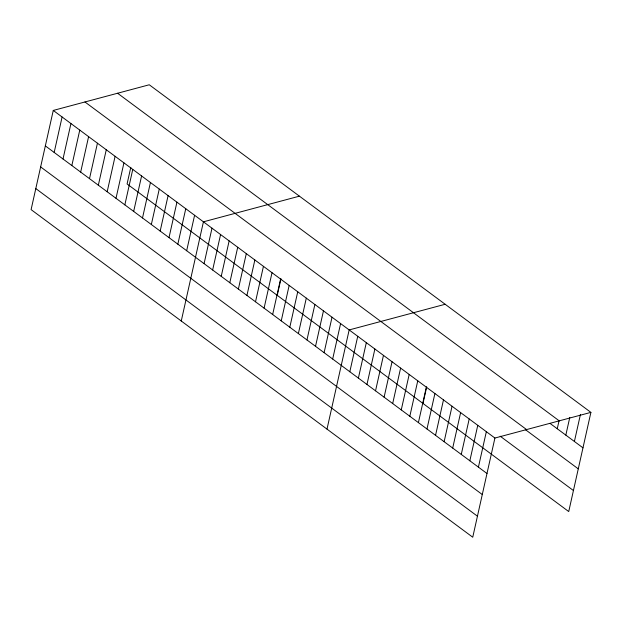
<?xml version="1.0" encoding="UTF-8"?>
<svg xmlns="http://www.w3.org/2000/svg" width="622" height="622" viewBox="0 0 622 622"><rect width="100%" height="100%" fill="white"/><g stroke="black" fill="none" stroke-linecap="round" stroke-linejoin="round"><path stroke-width="0.93" d="M590.9 412.378L149.257 84.779L53.267 110.436L31.1 209.622L472.743 537.221L494.918 438.043L590.9 412.378L568.733 511.564L127.082 183.956L130.807 167.31M54.176 152.444L62.099 116.99M63.009 158.999L70.939 123.545M71.841 165.553L79.771 130.091M80.673 172.1L88.604 136.646M89.506 178.654L97.436 143.2M98.338 185.208L106.269 149.746M107.178 191.755L115.101 156.301M116.011 198.309L123.933 162.855M124.843 204.863L132.766 169.409M133.676 211.418L141.598 175.956M142.508 217.964L150.431 182.51M151.34 224.519L159.263 189.065M160.173 231.073L168.095 195.611M169.005 237.62L176.928 202.166M177.838 244.174L185.76 208.72M186.67 250.728L194.593 215.274M181.259 321.006L203.425 221.821L299.415 196.163M204.078 263.635L212.001 228.181M212.646 269.995L220.577 234.541M221.222 276.355L229.145 240.901M229.798 282.715L237.721 247.261M238.366 289.075L246.296 253.62M246.942 295.434L254.864 259.98M255.518 301.794L263.44 266.34M264.086 308.154L272.016 272.7M272.661 314.514L280.584 279.06M277.249 295.341L280.965 278.695M281.237 320.874L289.16 285.42M289.805 327.234L297.736 291.772M298.381 333.594L306.304 298.132M306.957 339.954L314.88 304.492M315.525 346.314L323.456 310.852M324.101 352.666L332.024 317.212M332.677 359.026L340.599 323.572M327.001 429.118L349.167 329.932L445.158 304.275M349.821 371.746L357.743 336.292M358.389 378.106L366.319 342.652M366.964 384.466L374.887 349.012M375.54 390.826L383.463 355.372M384.108 397.186L392.039 361.732M392.684 403.546L400.607 368.092M401.26 409.906L409.183 374.452M409.828 416.266L417.759 380.804M418.404 422.626L426.327 387.164M422.991 403.453L426.708 386.806M426.98 428.986L434.902 393.524M435.548 435.346L443.478 399.884M444.124 441.698L452.046 406.244M452.699 448.058L460.622 412.604M461.267 454.418L469.198 418.964M469.843 460.778L477.766 425.324M478.419 467.138L486.342 431.684M557.258 428.76L559.131 420.363M565.826 435.12L569.791 417.393M574.401 441.48L580.45 414.415M117.581 93.246L559.225 420.845M550.245 423.559L582.977 447.84M84.942 101.969L526.593 429.577M525.279 429.553L578.273 468.864M500.174 436.193L573.43 490.533M53.267 110.436L494.918 438.043M45.344 145.89L486.987 473.498M40.64 166.921L482.291 494.529M35.804 188.59L477.447 516.198"/></g></svg>
